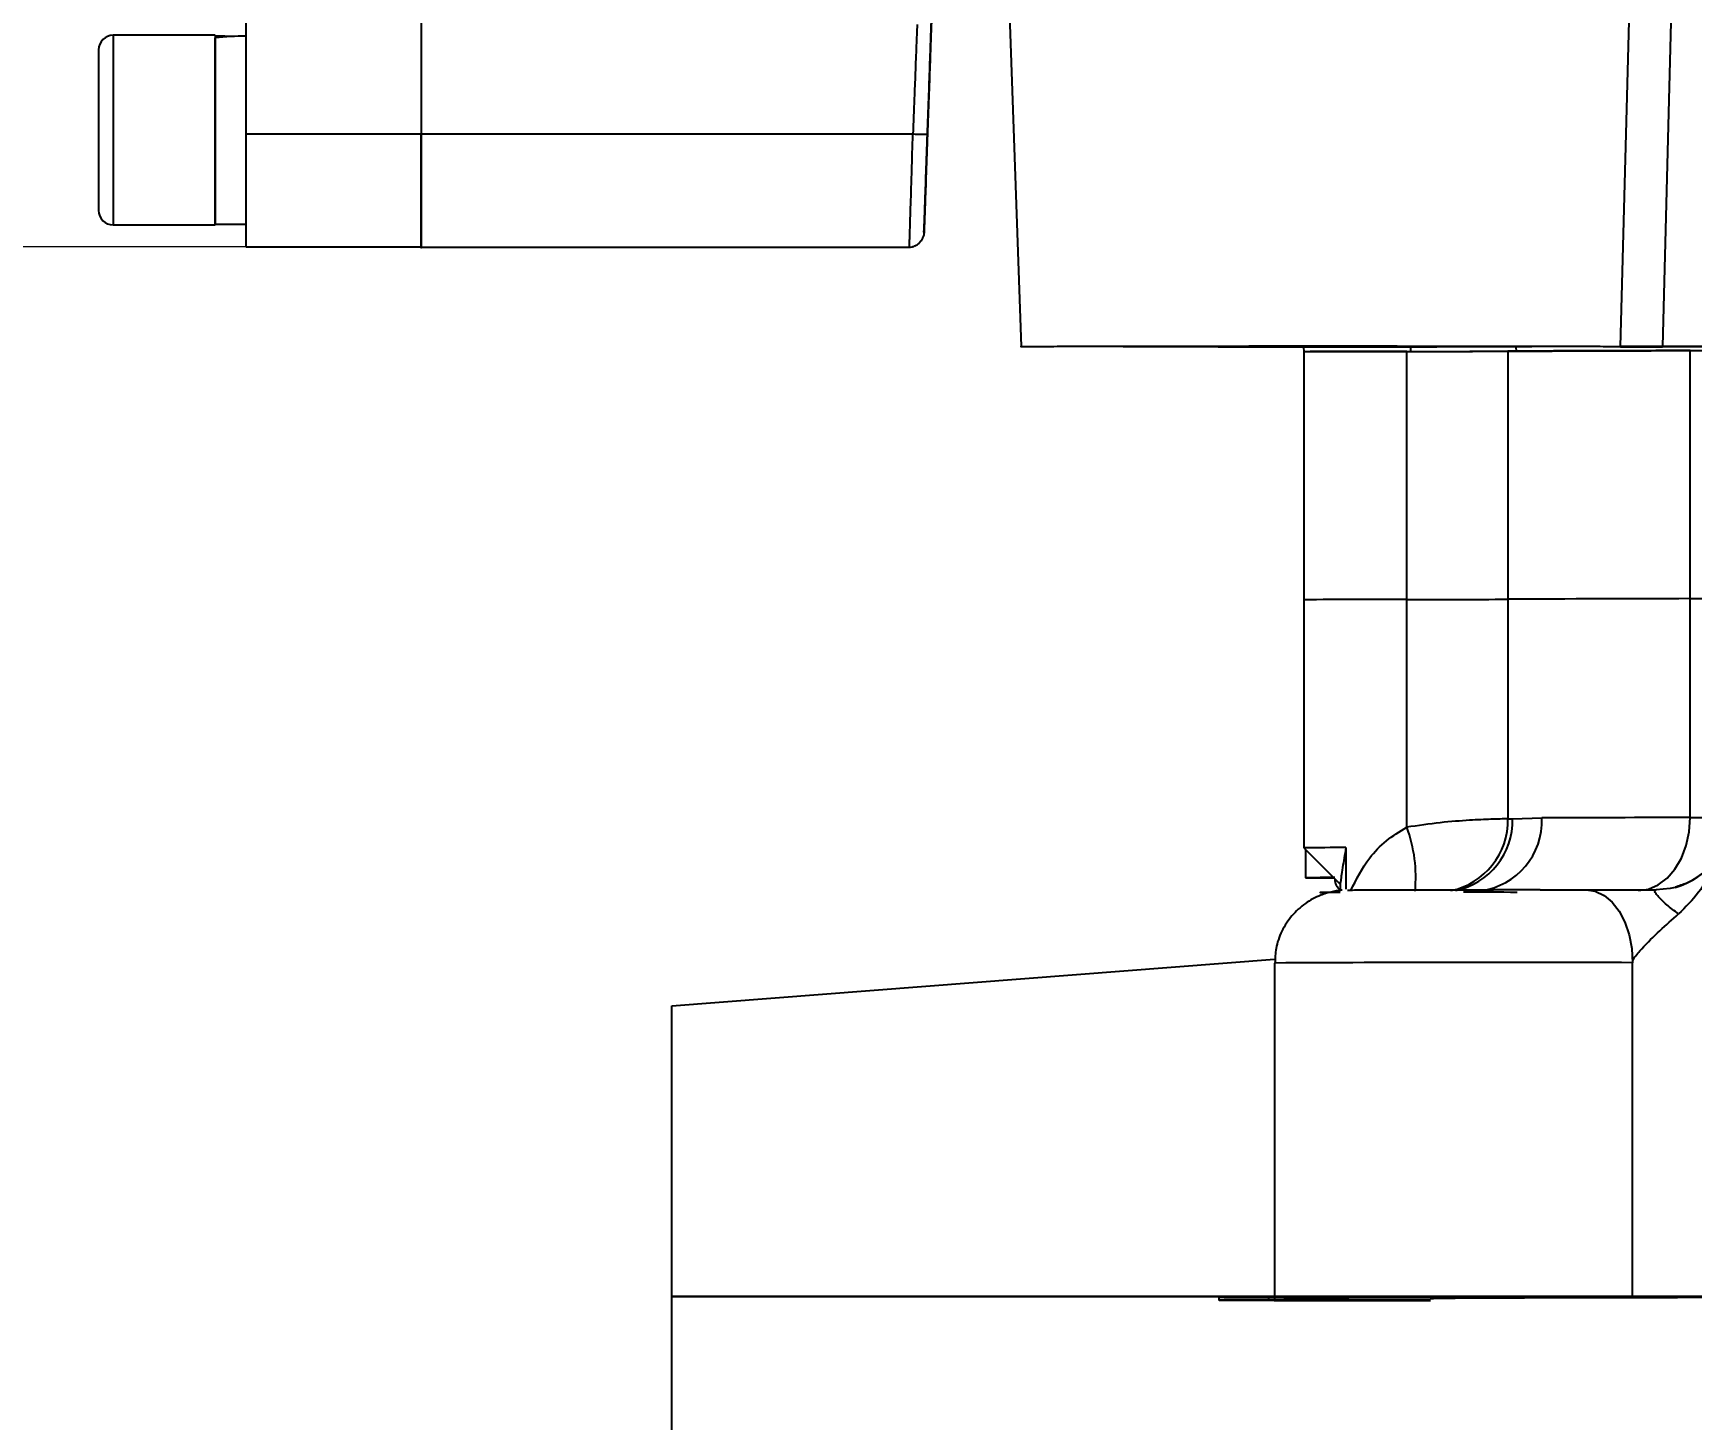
# Model space of a CAD drawing. Header units: millimetres. Extents: x 1852 to 4288, y 681 to 2404.
# Drawn here: x 3603.3 to 3717, y 1950.3 to 2045.3 of the extents above; entities that cross this region are included whole.
import ezdxf

# ---------------------------------------------------------------- set-up
doc = ezdxf.new("R2010")
doc.units = ezdxf.units.MM
doc.layers.add('AM_5', color=3, linetype='Continuous', lineweight=25)
doc.styles.add('SLDTEXTSTYLE1', font='txt.shx', dxfattribs={"width": 0.7, "bigfont": 'gbcbig.shx'})
doc.dimstyles.new('SLDDIMSTYLE12$0', dxfattribs={"dimtxt": 12, "dimasz": 10, "dimexe": 0, "dimexo": 0.0625, "dimgap": 0.875, "dimtad": 1, "dimdec": 1, "dimlfac": 1.8, "dimrnd": 1e-09, "dimzin": 12, "dimdsep": 46, "dimtxsty": 'SLDTEXTSTYLE1', "dimcen": 0.09, "dimdle": 8.16, "dimclrd": 3, "dimclre": 3, "dimadec": 0, "dimazin": 3, "dimtfac": 1, "dimtdec": 1, "dimtofl": 0, "dimtmove": 0, "dimatfit": 3, "dimfxl": 0, "dimfrac": 2, "dimtolj": 1, "dimlwd": 5, "dimlwe": 5, "dimarcsym": 0})

# ---------------------------------------------------------------- blocks, each defined once
blk = doc.blocks.new('*D81')
at = {"layer": 'AM_5', "color": 3, "lineweight": 5, "transparency": 16777216}
blk.add_line((3617.87, 2216.68), (3448.66, 2216.68), dxfattribs=at)
at = {"layer": 'AM_5', "color": 3, "linetype": 'Continuous', "lineweight": 5, "transparency": 16777216}
for p, q in [((3448.66, 2206.68), (3448.66, 2040.68)), ((3617.87, 2030.68), (3448.66, 2030.68))]:
    blk.add_line(p, q, dxfattribs=at)
at = {"layer": 'AM_5', "color": 3, "transparency": 16777216}
for points in [[(3446.99, 2206.68), (3450.32, 2206.68), (3448.66, 2216.68)], [(3446.99, 2040.68), (3450.32, 2040.68), (3448.66, 2030.68)]]:
    blk.add_solid(points, dxfattribs=at)
at = {"layer": 'Defpoints', "color": 0, "transparency": 16777216}
for p in [(3617.93, 2216.68), (3448.66, 2030.68), (3617.93, 2030.68)]:
    blk.add_point(p, dxfattribs=at)
at = {"layer": 'AM_5', "color": 0, "transparency": 16777216, "insert": (3441.78, 2123.68), "char_height": 12, "attachment_point": 5, "rotation": 90, "style": 'SLDTEXTSTYLE1'}
blk.add_mtext('\\A1;186', dxfattribs=at)

msp = doc.modelspace()

# ---------------------------------------------------------------- linework, layer by layer
at = {"color": 7, "linetype": 'Continuous', "lineweight": 25}
for p, q in [((3668.371, 2100.892), (3671.061, 2023.843)), ((3712.146, 2023.856), (3712.931, 2053.586)), ((3715.758, 2053.084), (3715.014, 2023.851)), ((3617.93, 2047.836), (3617.93, 2038.4)), ((3629.93, 2047.836), (3629.93, 2038.4)), ((3615.83, 2045.181), (3608.83, 2045.181)), ((3608.83, 2045.181), (3608.83, 2032.181)), ((3615.83, 2045.181), (3615.83, 2032.181)), ((3615.83, 2032.242), (3615.83, 2045.005)), ((3629.93, 2038.4), (3617.93, 2038.4)), ((3617.93, 2038.4), (3617.93, 2030.681)), ((3629.93, 2030.681), (3629.93, 2038.4)), ((3663.641, 2038.397), (3629.93, 2038.397)), ((3608.83, 2032.181), (3615.83, 2032.181)), ((3615.83, 2032.241), (3617.93, 2032.241)), ((3617.93, 2030.681), (3629.93, 2030.681)), ((3629.93, 2030.661), (3663.407, 2030.661)), ((3690.409, 2023.798), (3690.43, 2023.497)), ((3697.765, 2023.516), (3697.761, 2023.8)), ((3704.963, 2023.808), (3704.981, 2023.534)), ((3723.761, 2023.851), (3715.014, 2023.851)), ((3723.761, 2023.834), (3715.014, 2023.834)), ((3716.908, 2006.574), (3716.908, 2023.574)), ((3690.43, 2023.497), (3690.43, 2006.497)), ((3697.486, 2006.516), (3697.486, 2023.516)), ((3704.424, 2023.53), (3704.424, 2006.53)), ((3690.43, 2006.497), (3690.43, 1989.497)), ((3697.486, 1990.908), (3697.486, 2006.516)), ((3704.424, 2006.53), (3704.424, 1991.48)), ((3716.908, 1991.574), (3716.908, 2006.574)), ((3704.737, 1991.482), (3706.744, 1991.543)), ((3690.43, 1989.497), (3692.93, 1986.997)), ((3693.319, 1989.511), (3693.319, 1986.658)), ((3690.551, 1989.375), (3690.551, 1987.443)), ((3692.93, 1987.138), (3692.93, 1986.577)), ((3688.432, 1981.603), (3688.432, 1958.603)), ((3712.973, 1958.627), (3712.973, 1981.627)), ((3752.125, 1958.741), (3647.125, 1958.741)), ((3717.028, 1958.729), (3709.153, 1958.744)), ((3753.77, 1958.72), (3647.125, 1958.72)), ((3678.614, 1958.72), (3647.125, 1958.72)), ((3680.084, 1958.72), (3678.614, 1958.72)), ((3714.44, 1958.72), (3680.084, 1958.72)), ((3684.612, 1958.72), (3684.612, 1958.508)), ((3688.038, 1958.528), (3688.038, 1958.699)), ((3695.318, 1958.545), (3688.038, 1958.528)), ((3689.11, 1958.696), (3689.11, 1958.614)), ((3692.318, 1958.582), (3695.478, 1958.574)), ((3692.413, 1958.656), (3692.413, 1958.684)), ((3695.318, 1958.574), (3695.318, 1958.545)), ((3725.446, 1958.72), (3714.44, 1958.72))]:
    msp.add_line(p, q, dxfattribs=at)
at = {"linetype": 'ByBlock'}
for p, q in [((3647.125, 1978.665), (3688.432, 1981.878)), ((3647.125, 1936.72), (3647.125, 1978.665))]:
    msp.add_line(p, q, dxfattribs=at)
at = {"color": 7, "linetype": 'Continuous', "lineweight": 25, "flags": 128}
for points in [[(3704.424, 1991.48), (3704.462, 1991.481), (3704.501, 1991.481), (3704.539, 1991.481), (3704.578, 1991.481), (3704.618, 1991.482), (3704.657, 1991.482), (3704.697, 1991.482), (3704.737, 1991.482)], [(3713.376, 1986.581), (3714.065, 1986.676), (3714.728, 1986.959), (3715.338, 1987.42), (3715.874, 1988.041), (3716.313, 1988.797), (3716.639, 1989.661), (3716.84, 1990.599), (3716.908, 1991.574)], [(3709.793, 1986.619), (3710.413, 1986.525), (3711.01, 1986.242), (3711.56, 1985.781), (3712.042, 1985.16), (3712.437, 1984.404), (3712.731, 1983.54), (3712.912, 1982.603), (3712.973, 1981.627)], [(3715.89, 1986.789), (3715.552, 1986.71), (3714.577, 1986.614)], [(3709.153, 1958.744), (3707.222, 1958.747), (3705.102, 1958.749), (3702.847, 1958.751), (3700.512, 1958.751), (3698.155, 1958.751), (3695.834, 1958.751), (3693.606, 1958.749), (3691.526, 1958.747), (3689.647, 1958.744), (3688.013, 1958.74), (3686.666, 1958.736), (3685.639, 1958.731), (3684.957, 1958.726), (3684.637, 1958.721), (3684.687, 1958.716), (3685.106, 1958.711), (3685.883, 1958.707), (3686.999, 1958.702), (3688.427, 1958.698)], [(3704.562, 1958.73), (3705.539, 1958.727), (3706.219, 1958.724), (3706.568, 1958.721), (3706.568, 1958.718), (3706.219, 1958.715), (3705.539, 1958.711), (3704.562, 1958.709), (3703.336, 1958.707), (3701.924, 1958.705), (3700.396, 1958.705), (3698.828, 1958.705), (3697.3, 1958.705), (3695.888, 1958.707), (3694.662, 1958.709), (3693.685, 1958.712), (3693.005, 1958.715), (3692.656, 1958.718), (3692.656, 1958.721), (3693.005, 1958.724), (3693.685, 1958.727), (3694.662, 1958.73), (3695.888, 1958.732), (3697.3, 1958.734), (3698.828, 1958.734), (3700.396, 1958.734), (3701.924, 1958.734), (3703.336, 1958.732), (3704.562, 1958.73)], [(3688.038, 1958.528), (3686.686, 1958.524), (3685.653, 1958.52), (3684.965, 1958.515), (3684.639, 1958.51), (3684.683, 1958.505), (3685.096, 1958.5), (3685.867, 1958.495), (3686.978, 1958.491), (3688.401, 1958.487), (3690.101, 1958.483), (3692.036, 1958.48), (3694.158, 1958.478), (3696.415, 1958.477), (3698.751, 1958.476), (3699.11, 1958.476)], [(3688.427, 1958.698), (3690.061, 1958.694), (3691.403, 1958.689), (3692.429, 1958.684), (3693.123, 1958.678), (3693.471, 1958.672), (3693.468, 1958.667), (3693.113, 1958.661), (3692.413, 1958.656)], [(3689.973, 1958.592), (3689.453, 1958.6), (3689.168, 1958.608), (3689.12, 1958.616), (3689.31, 1958.624), (3689.736, 1958.632), (3690.397, 1958.64), (3691.291, 1958.648), (3692.413, 1958.656)], [(3699.11, 1958.493), (3698.828, 1958.493), (3697.3, 1958.494), (3695.888, 1958.495), (3694.662, 1958.497), (3693.685, 1958.5), (3693.005, 1958.503), (3692.656, 1958.506), (3692.656, 1958.51), (3693.005, 1958.513), (3693.685, 1958.516), (3694.662, 1958.518), (3695.888, 1958.521), (3697.3, 1958.522), (3698.828, 1958.523), (3699.11, 1958.523)], [(3695.478, 1958.574), (3697.085, 1958.573), (3698.551, 1958.571), (3699.11, 1958.57)], [(3699.11, 1958.614), (3699.112, 1958.615), (3699.332, 1958.624), (3699.9, 1958.633), (3700.813, 1958.641), (3702.066, 1958.65), (3703.648, 1958.658), (3705.549, 1958.666), (3707.756, 1958.674), (3710.252, 1958.681), (3713.022, 1958.688), (3716.044, 1958.694), (3719.298, 1958.699)]]:
    msp.add_lwpolyline(points, dxfattribs=at)
at = {"color": 7, "linetype": 'Continuous', "lineweight": 25}
for centre, radius, start, end in [((3608.83, 2044.181), 1, 89.99969, 179.99969), ((3608.83, 2033.181), 1, 179.99969, 269.99969), ((3721.978, -1227.79), 3251.367, 90.089346, 90.30934), ((3716.398, 2506.678), 483.105, 270.06054, 270.37656), ((3696.102, 1250.979), 772.539, 89.897391, 90.420712), ((3697.761, 3604.348), 1580.832, 269.990013, 270.241488), ((3696.102, 1233.979), 772.539, 89.897391, 90.420712), ((3697.761, 3587.348), 1580.832, 269.990013, 270.241488), ((3721.978, -1244.79), 3251.367, 90.089346, 90.30934), ((3716.398, 2489.678), 483.105, 270.06054, 270.37656), ((3688.478, 1987.499), 9.631, 354.25224, 20.72676), ((3699.5, 1991.383), 4.925, 281.86025, 1.13682), ((3699.822, 1991.373), 4.917, 282.00446, 1.27867), ((3701.94, 1991.329), 4.808, 277.47921, 2.54775), ((3725.289, -2438.968), 4430.55, 90.108381, 90.239828), ((3714.576, 1991.613), 4.999, 285.23346, 0.00835), ((3717.369, 2187.328), 195.754, 269.86511, 270.72475), ((3692.898, 1786.555), 202.956, 89.88111, 90.69676), ((3692.17, 1877.912), 109.543, 89.8003, 90.84701), ((3692.32, 2125.851), 138.42, 269.268, 270.07262), ((3693.617, 1987.395), 1.062, 181.27448, 229.69761), ((3692.918, 1932.53), 53.919, 89.98792, 90.92144), ((3701.875, 1593.879), 392.576, 89.5364, 90.07272), ((3703.536, -843.924), 2825.567, 89.80864, 90.306277), ((3692.671, 2298.758), 340.176, 269.54566, 269.94065), ((3695.133, 4297.86), 2339.315, 270.004539, 270.097395)]:
    msp.add_arc(centre, radius, start, end, dxfattribs=at)
for centre, start_param, end_param in [((3615.83, 2038.681), 1.4765235, 1.5707963), ((3617.93, 2038.681), 1.5707963, 1.760193)]:
    msp.add_ellipse(centre, major_axis=(11.154, 0), ratio=0.5773503, start_param=start_param, end_param=end_param, dxfattribs=at)
for points in [[(3629.93, 2047.85), (3629.93, 2047.516), (3629.93, 2046.846), (3629.93, 2044.595), (3629.93, 2041.71), (3629.93, 2039.502), (3629.93, 2038.397)], [(3678.061, 2023.843), (3678.114, 2023.845), (3678.218, 2023.849), (3679.05, 2023.855), (3680.344, 2023.86), (3682.099, 2023.864), (3684.233, 2023.868), (3686.669, 2023.871), (3689.313, 2023.873), (3692.061, 2023.873), (3694.81, 2023.873), (3697.454, 2023.871), (3699.89, 2023.868), (3702.024, 2023.864), (3703.779, 2023.86), (3705.073, 2023.854), (3705.905, 2023.849), (3706.009, 2023.845), (3706.061, 2023.843)], [(3706.061, 2023.843), (3706.009, 2023.841), (3705.905, 2023.837), (3705.073, 2023.831), (3703.779, 2023.826), (3702.024, 2023.822), (3699.89, 2023.818), (3697.454, 2023.815), (3694.81, 2023.813), (3692.061, 2023.813), (3689.313, 2023.813), (3686.669, 2023.815), (3684.233, 2023.818), (3682.099, 2023.822), (3680.344, 2023.826), (3679.05, 2023.832), (3678.218, 2023.837), (3678.114, 2023.841), (3678.061, 2023.843)], [(3690.43, 2023.497), (3690.533, 2023.499), (3690.74, 2023.504), (3692.361, 2023.51), (3694.732, 2023.514), (3696.754, 2023.516), (3697.765, 2023.516)], [(3697.765, 2023.516), (3698.58, 2023.517), (3700.211, 2023.518), (3702.299, 2023.521), (3704, 2023.525), (3704.654, 2023.529), (3704.981, 2023.531)], [(3709.793, 1986.619), (3710.525, 1986.618), (3711.989, 1986.616), (3713.714, 1986.614), (3714.577, 1986.614)]]:
    msp.add_open_spline(points, degree=3, dxfattribs=at)
for points, knots in [([(3664.641, 2038.395), (3664.669, 2039.214), (3664.725, 2040.819), (3664.804, 2043.067), (3664.874, 2045.086), (3664.911, 2046.155), (3664.93, 2046.692)], [0, 0, 0, 0, 0.2568471, 0.5031719, 0.7503964, 1, 1, 1, 1]), ([(3664.93, 2046.633), (3664.912, 2046.12), (3664.876, 2045.094), (3664.807, 2043.135), (3664.729, 2040.879), (3664.671, 2039.225), (3664.641, 2038.365)], [0, 0, 0, 0, 0.2403635, 0.4802116, 0.7299606, 1, 1, 1, 1]), ([(3663.93, 2045.917), (3663.912, 2045.455), (3663.875, 2044.489), (3663.808, 2042.724), (3663.728, 2040.67), (3663.673, 2039.223), (3663.641, 2038.397)], [0, 0, 0, 0, 0.2388489, 0.4999327, 0.7148242, 1, 1, 1, 1]), ([(3607.83, 2044.181), (3607.83, 2044.107), (3607.83, 2043.994), (3607.83, 2043.308), (3607.83, 2042.598), (3607.83, 2041.717), (3607.83, 2040.437), (3607.83, 2039.373), (3607.83, 2038.681)], [0, 0, 0, 0, 0.2394568, 0.3683607, 0.5, 0.6316393, 0.7605432, 1, 1, 1, 1]), ([(3607.83, 2038.681), (3607.83, 2037.989), (3607.83, 2036.924), (3607.83, 2035.644), (3607.83, 2034.763), (3607.83, 2034.053), (3607.83, 2033.367), (3607.83, 2033.254), (3607.83, 2033.181)], [0, 0, 0, 0, 0.2394568, 0.3683607, 0.5, 0.6316393, 0.7605432, 1, 1, 1, 1]), ([(3629.93, 2038.397), (3629.93, 2037.38), (3629.93, 2035.345), (3629.93, 2032.751), (3629.93, 2031.154), (3629.93, 2030.469), (3629.93, 2030.663), (3629.93, 2030.664)], [0, 0, 0, 0, 0.24965667, 0.49931334, 0.74897002, 0.99862669, 1, 1, 1, 1]), ([(3663.407, 2030.707), (3663.407, 2030.696), (3663.405, 2030.653), (3663.417, 2031.048), (3663.449, 2032.095), (3663.503, 2033.874), (3663.57, 2036.039), (3663.615, 2037.539), (3663.641, 2038.397)], [0, 0, 0, 0, 0.0507582, 0.1966055, 0.4050787, 0.6314078, 0.7892811, 1, 1, 1, 1]), ([(3664.641, 2038.395), (3664.627, 2038.392), (3664.607, 2038.386), (3664.482, 2038.383), (3664.353, 2038.382), (3664.193, 2038.383), (3663.96, 2038.387), (3663.767, 2038.393), (3663.641, 2038.397)], [0, 0, 0, 0, 0.2394737, 0.3683715, 0.5, 0.6316285, 0.7605263, 1, 1, 1, 1]), ([(3664.641, 2038.365), (3664.61, 2037.473), (3664.547, 2035.69), (3664.469, 2033.452), (3664.417, 2031.965), (3664.399, 2031.452), (3664.417, 2031.983), (3664.469, 2033.482), (3664.547, 2035.724), (3664.61, 2037.505), (3664.641, 2038.395)], [0, 0, 0, 0, 0.12511321, 0.25020382, 0.37530181, 0.50039159, 0.6254154, 0.75032601, 0.87515536, 1, 1, 1, 1]), ([(3664.477, 2033.67), (3664.477, 2033.677), (3664.495, 2034.179), (3664.553, 2035.845), (3664.612, 2037.545), (3664.641, 2038.365)], [0, 0, 0, 0, 0.0074222, 0.5212583, 1, 1, 1, 1]), ([(3663.363, 2030.662), (3663.439, 2030.664), (3663.585, 2030.669), (3663.809, 2030.751), (3663.987, 2030.866), (3664.111, 2030.98), (3664.187, 2031.066), (3664.252, 2031.154), (3664.302, 2031.237), (3664.431, 2031.505), (3664.382, 2031.621), (3664.432, 2032.156), (3664.46, 2033.125), (3664.477, 2033.67)], [0, 0, 0, 0, 0.0475591, 0.0923752, 0.1307592, 0.147079, 0.161791, 0.1758924, 0.1909925, 0.2088499, 0.3792668, 0.6505862, 1, 1, 1, 1]), ([(3671.062, 2023.843), (3671.062, 2023.843), (3670.951, 2023.846), (3671.335, 2023.851), (3672.258, 2023.859), (3673.888, 2023.866), (3676.069, 2023.873), (3678.76, 2023.878), (3681.87, 2023.883), (3685.301, 2023.886), (3688.945, 2023.888), (3692.688, 2023.888), (3696.411, 2023.887), (3699.997, 2023.885), (3703.332, 2023.881), (3706.314, 2023.876), (3708.835, 2023.87), (3710.872, 2023.864), (3711.722, 2023.859), (3712.146, 2023.856)], [0, 0, 0, 0, 0.00002617, 0.06252453, 0.1250229, 0.18752126, 0.25001962, 0.31251799, 0.37501635, 0.43751472, 0.50001308, 0.56251145, 0.62500981, 0.68750818, 0.75000654, 0.81250491, 0.87500327, 0.93750164, 1, 1, 1, 1]), ([(3704.981, 2023.531), (3705.66, 2023.534), (3707.017, 2023.542), (3709.845, 2023.553), (3713.233, 2023.564), (3716.491, 2023.572), (3718.776, 2023.576), (3719.573, 2023.577)], [0, 0, 0, 0, 0.2204984, 0.4409969, 0.6614953, 0.8819938, 1, 1, 1, 1]), ([(3715.014, 2023.851), (3714.696, 2023.852), (3714.058, 2023.852), (3713.203, 2023.853), (3712.51, 2023.854), (3712.268, 2023.855), (3712.146, 2023.856)], [0, 0, 0, 0, 0.2496471, 0.5001104, 0.7500412, 1, 1, 1, 1]), ([(3712.146, 2023.83), (3712.267, 2023.83), (3712.51, 2023.832), (3713.203, 2023.833), (3714.058, 2023.834), (3714.695, 2023.834), (3715.014, 2023.834)], [0, 0, 0, 0, 0.24964494, 0.50010839, 0.75003905, 1, 1, 1, 1]), ([(3693.66, 1986.573), (3694.044, 1987.346), (3694.671, 1988.607), (3696.046, 1990.027), (3697.006, 1990.615), (3697.486, 1990.908)], [0, 0, 0, 0, 0.4415703, 0.7212781, 1, 1, 1, 1]), ([(3704.424, 1991.48), (3704.076, 1991.475), (3703.437, 1991.466), (3701.784, 1991.39), (3699.833, 1991.249), (3698.267, 1991.022), (3697.486, 1990.908)], [0, 0, 0, 0, 0.2724679, 0.5000458, 0.7503555, 1, 1, 1, 1]), ([(3693.319, 1989.511), (3693.238, 1989.039), (3693.075, 1988.082), (3692.94, 1987.079), (3692.946, 1987.121), (3692.948, 1987.138)], [0, 0, 0, 0, 0.3787431, 0.7674109, 1, 1, 1, 1]), ([(3719.355, 1990.294), (3719.314, 1990.113), (3719.182, 1989.523), (3718.638, 1988.628), (3717.778, 1987.709), (3716.821, 1987.086), (3716.149, 1986.887), (3715.879, 1986.806)], [0, 0, 0, 0, 0.107229, 0.3503135, 0.5933986, 0.836482, 1, 1, 1, 1]), ([(3718.595, 1988.198), (3718.245, 1987.59), (3717.533, 1986.353), (3716.595, 1985.435), (3716.119, 1984.969)], [0, 0, 0, 0, 0.49187133, 1, 1, 1, 1]), ([(3693.073, 1986.59), (3693.072, 1986.59), (3693.038, 1986.588), (3692.923, 1986.578), (3692.696, 1986.551), (3692.232, 1986.47), (3691.467, 1986.237), (3690.499, 1985.713), (3689.578, 1984.873), (3688.892, 1983.809), (3688.488, 1982.694), (3688.468, 1981.943), (3688.459, 1981.613)], [0, 0, 0, 0, 0.0009193, 0.020654, 0.0473695, 0.0980293, 0.2083231, 0.3666463, 0.5337116, 0.7011689, 0.8686495, 1, 1, 1, 1]), ([(3692.051, 1986.437), (3691.984, 1986.438), (3691.722, 1986.439), (3691.548, 1986.441), (3691.538, 1986.444), (3691.853, 1986.447), (3692.322, 1986.45), (3692.772, 1986.451), (3692.93, 1986.451)], [0, 0, 0, 0, 0.0697239, 0.2723652, 0.4750065, 0.6819695, 0.8889325, 1, 1, 1, 1]), ([(3693.434, 1986.603), (3693.482, 1986.604), (3693.579, 1986.607), (3694.183, 1986.611), (3695.06, 1986.614), (3696.185, 1986.617), (3697.534, 1986.62), (3699.122, 1986.622), (3700.921, 1986.623), (3702.395, 1986.624), (3703.238, 1986.624), (3703.43, 1986.624)], [0, 0, 0, 0, 0.1258562, 0.2493612, 0.3684169, 0.4813666, 0.5943164, 0.7133721, 0.8368771, 0.9627333, 1, 1, 1, 1]), ([(3706.64, 1986.623), (3706.532, 1986.623), (3706.11, 1986.623), (3705.26, 1986.624), (3704.294, 1986.624), (3703.655, 1986.624), (3703.432, 1986.624)], [0, 0, 0, 0, 0.1061376, 0.4137481, 0.7958647, 1, 1, 1, 1]), ([(3706.64, 1986.623), (3706.649, 1986.623), (3707.256, 1986.622), (3708.352, 1986.621), (3709.321, 1986.62), (3709.793, 1986.619)], [0, 0, 0, 0, 0.0070945, 0.516613, 1, 1, 1, 1]), ([(3716.119, 1984.969), (3715.837, 1985.178), (3715.275, 1985.596), (3714.778, 1986.086), (3714.558, 1986.366), (3714.45, 1986.568), (3714.527, 1986.595), (3714.577, 1986.614)], [0, 0, 0, 0, 0.2503114, 0.4998417, 0.6202194, 0.7507731, 1, 1, 1, 1]), ([(3712.973, 1981.627), (3712.978, 1981.671), (3712.99, 1981.782), (3713.188, 1982.134), (3714.196, 1983.267), (3715.256, 1984.206), (3716.119, 1984.969)], [0, 0, 0, 0, 0.0236669, 0.0606293, 0.2359656, 1, 1, 1, 1])]:
    msp.add_open_spline(points, degree=3, knots=knots, dxfattribs=at)

# ---------------------------------------------------------------- dimensions: what is measured, and where the dimension line sits
at = {"layer": 'AM_5'}
dim = msp.add_linear_dim(base=(3448.656, 2030.681), p1=(3617.931, 2216.681), p2=(3617.93, 2030.681), angle=90, dimstyle='SLDDIMSTYLE12$0', override={"dimlfac": 1, "dimpost": ''}, dxfattribs=at)
dim.commit()
dim.dimension.update_dxf_attribs({"geometry": '*D81', "text_midpoint": (3441.781, 2123.681)})

doc.saveas('drawing.dxf')
